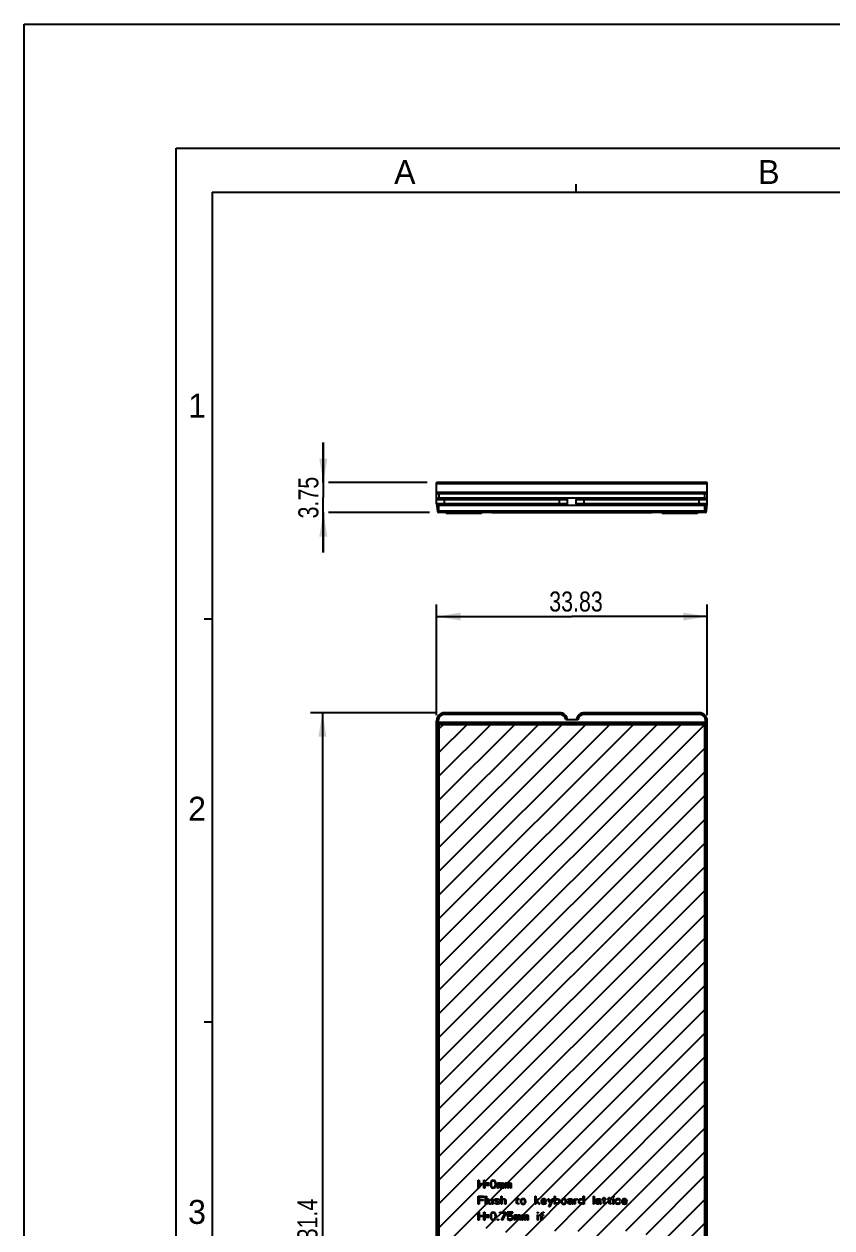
# Model space of a CAD drawing. Header units: millimetres. Extents: x 0 to 420, y 0 to 297.
# Drawn here: x 0 to 101, y 146.5 to 297 of the extents above; entities that cross this region are included whole.
import ezdxf

# ---------------------------------------------------------------- set-up
doc = ezdxf.new("R2010")
doc.units = ezdxf.units.MM
doc.header["$LTSCALE"] = 23.1
doc.layers.get('0').update_dxf_attribs({"linetype": 'CONTINUOUS'})
for name, color, linetype in [('03___PRT_ALL_CURVES', 7, 'CONTINUOUS'), ('06___PRT_ALL_SURFS', 7, 'CONTINUOUS'), ('ASSEM_MEM', 7, 'CONTINUOUS')]:
    doc.layers.add(name, color=color, linetype=linetype)
doc.styles.get("Standard").update_dxf_attribs({"font": 'txt', "width": 0.8})
doc.styles.add('TEXTSTYLE_2', font='txt')
doc.dimstyles.new('DIMSTYLE_1', dxfattribs={"dimtxt": 2.5, "dimasz": 3, "dimexe": 1.5, "dimexo": 1.2, "dimtad": 1, "dimdsep": 46, "dimtxsty": 'STANDARD', "dimblk": '_FILLED', "dimblk1": '_FILLED', "dimblk2": '_FILLED', "dimcen": 0.09, "dimazin": 2, "dimtp": 0.01, "dimtm": 0.01, "dimtfac": 1, "dimtofl": 0, "dimtmove": 0, "dimatfit": 3, "dimldrblk": '_FILLED', "dimfxl": 1, "dimtolj": 1, "dimarcsym": 0})

# ---------------------------------------------------------------- blocks, each defined once
blk = doc.blocks.new('_FILLED')
at = {"color": 0, "linetype": 'BYBLOCK'}
blk.add_solid([(0, 0), (-1, 0.167), (-1, -0.167)], dxfattribs=at)
blk = doc.blocks.new('*D0')
at = {"color": 7, "linetype": 'CONTINUOUS'}
for p, q in [((51.36, 210.9), (35.79, 210.9)), ((37.29, 210.9), (37.29, 145.2)), ((37.29, 79.5), (37.29, 145.2)), ((52.22, 79.5), (35.79, 79.5))]:
    blk.add_line(p, q, dxfattribs=at)
at = {"color": 7, "linetype": 'CONTINUOUS', "xscale": 3, "yscale": 3, "zscale": 3}
for p, rotation in [((37.29, 210.9), 90), ((37.29, 79.5), 270)]:
    blk.add_blockref('_FILLED', p, dxfattribs=dict(at, rotation=rotation))
at = {"color": 7, "linetype": 'CONTINUOUS', "insert": (34.16, 146.8), "char_height": 2.5, "width": 10, "attachment_point": 2, "rotation": 90, "line_spacing_factor": 0.9}
blk.add_mtext('131.4', dxfattribs=at)
blk = doc.blocks.new('*D1')
at = {"color": 7, "linetype": 'CONTINUOUS'}
for p, q in [((51.56, 210.6), (51.56, 224.43)), ((85.38, 210.6), (85.38, 224.43)), ((51.56, 222.93), (68.47, 222.93)), ((85.38, 222.93), (68.47, 222.93))]:
    blk.add_line(p, q, dxfattribs=at)
at = {"color": 7, "linetype": 'CONTINUOUS', "xscale": 3, "yscale": 3, "zscale": 3, "rotation": 180}
blk.add_blockref('_FILLED', (51.56, 222.93), dxfattribs=at)
at = {"color": 7, "linetype": 'CONTINUOUS', "xscale": 3, "yscale": 3, "zscale": 3}
blk.add_blockref('_FILLED', (85.38, 222.93), dxfattribs=at)
at = {"color": 7, "linetype": 'CONTINUOUS', "insert": (68.98, 226.06), "char_height": 2.5, "width": 10, "attachment_point": 2, "line_spacing_factor": 0.9}
blk.add_mtext('33.83', dxfattribs=at)
blk = doc.blocks.new('*D8')
at = {"color": 7, "linetype": 'CONTINUOUS'}
for p, q in [((37.4, 239.68), (37.4, 244.68)), ((37.4, 244.68), (37.4, 237.8)), ((50.36, 239.68), (38.03, 239.68)), ((37.4, 230.93), (37.4, 237.8)), ((37.4, 235.93), (37.4, 230.93)), ((50.66, 235.93), (38.03, 235.93))]:
    blk.add_line(p, q, dxfattribs=at)
at = {"color": 7, "linetype": 'CONTINUOUS', "xscale": 3, "yscale": 3, "zscale": 3}
for p, rotation in [((37.4, 239.68), 270), ((37.4, 235.93), 90)]:
    blk.add_blockref('_FILLED', p, dxfattribs=dict(at, rotation=rotation))
at = {"color": 7, "linetype": 'CONTINUOUS', "insert": (34.28, 237.8), "char_height": 2.5, "width": 8, "attachment_point": 2, "rotation": 90, "line_spacing_factor": 0.9}
blk.add_mtext('3.75', dxfattribs=at)

msp = doc.modelspace()

# ---------------------------------------------------------------- linework, layer by layer
at = {"color": 7, "linetype": 'CONTINUOUS'}
for p, q in [((0, 0), (0, 297)), ((0, 297), (420, 297)), ((19, 15.5), (19, 281.5)), ((19, 281.5), (401, 281.5)), ((69, 276), (69, 277)), ((23.5, 276), (23.5, 21)), ((23.5, 276), (396, 276)), ((85.381, 239.678), (51.556, 239.678)), ((85.381, 239.531), (51.556, 239.531)), ((85.381, 238.424), (51.556, 238.424)), ((23.5, 222.6), (22.5, 222.6)), ((23.5, 172.2), (22.5, 172.2))]:
    msp.add_line(p, q, dxfattribs=at)
at = {"layer": '03___PRT_ALL_CURVES', "color": 7, "linetype": 'CONTINUOUS'}
for p, q in [((85.081, 235.928), (51.856, 235.928)), ((51.852, 209.403), (51.852, 96.603)), ((51.855, 185.137), (76.123, 209.404)), ((51.855, 182.167), (79.093, 209.404)), ((51.855, 179.197), (82.062, 209.404)), ((51.855, 176.227), (85.031, 209.403)), ((51.856, 208.896), (52.367, 209.407)), ((51.856, 205.926), (55.337, 209.407)), ((51.856, 202.956), (58.306, 209.407)), ((85.081, 209.407), (51.856, 209.407)), ((51.856, 199.986), (61.276, 209.406)), ((51.856, 197.017), (64.245, 209.406)), ((51.856, 194.047), (67.215, 209.405)), ((51.856, 191.077), (70.184, 209.405)), ((51.856, 188.107), (73.154, 209.405)), ((85.086, 96.603), (85.086, 209.403)), ((51.855, 173.257), (85.086, 206.488)), ((51.855, 170.287), (85.086, 203.518)), ((51.855, 167.317), (85.086, 200.548)), ((51.855, 164.347), (85.086, 197.578)), ((51.855, 161.377), (85.086, 194.608)), ((51.854, 158.407), (85.086, 191.638)), ((51.854, 155.437), (85.086, 188.668)), ((51.854, 152.467), (85.086, 185.699)), ((51.854, 149.497), (85.086, 182.729)), ((57.59, 152.263), (85.086, 179.759)), ((60.433, 152.137), (85.086, 176.789)), ((61.584, 150.318), (85.086, 173.819)), ((64.248, 150.012), (85.086, 170.849)), ((67.351, 150.145), (85.086, 167.879)), ((69.985, 149.809), (85.086, 164.91)), ((73.612, 150.466), (85.086, 161.94)), ((69.902, 143.786), (85.086, 158.97)), ((75.213, 146.128), (85.086, 156)), ((56.756, 151.466), (56.756, 152.466)), ((56.756, 152.466), (56.881, 152.466)), ((56.881, 152.466), (56.881, 152.062)), ((56.881, 152.062), (57.465, 152.062)), ((57.389, 152.062), (57.465, 152.138)), ((57.465, 152.062), (57.465, 152.466)), ((57.465, 152.466), (57.59, 152.466)), ((57.59, 152.466), (57.59, 151.466)), ((57.756, 152.062), (57.756, 152.147)), ((57.756, 152.147), (58.09, 152.147)), ((58.09, 152.062), (57.756, 152.062)), ((58.09, 152.147), (58.09, 152.062)), ((58.277, 152.169), (58.256, 152.062)), ((58.256, 152.062), (58.256, 151.871)), ((58.298, 152.232), (58.277, 152.169)), ((58.34, 152.318), (58.298, 152.232)), ((58.402, 152.381), (58.34, 152.318)), ((58.381, 152.169), (58.36, 152.041)), ((58.36, 152.041), (58.36, 151.892)), ((58.465, 152.296), (58.381, 152.169)), ((58.506, 152.445), (58.402, 152.381)), ((58.527, 152.339), (58.465, 152.296)), ((58.631, 152.466), (58.506, 152.445)), ((58.631, 152.36), (58.527, 152.339)), ((58.756, 152.445), (58.631, 152.466)), ((58.735, 152.339), (58.631, 152.36)), ((58.798, 152.296), (58.735, 152.339)), ((58.86, 152.381), (58.756, 152.445)), ((58.881, 152.169), (58.798, 152.296)), ((58.923, 152.318), (58.86, 152.381)), ((58.902, 152.041), (58.881, 152.169)), ((58.902, 151.892), (58.902, 152.041)), ((58.965, 152.232), (58.923, 152.318)), ((58.985, 152.169), (58.965, 152.232)), ((59.006, 152.062), (58.985, 152.169)), ((59.006, 151.871), (59.006, 152.062)), ((59.173, 151.466), (59.173, 152.147)), ((59.173, 152.147), (59.277, 152.147)), ((59.277, 152.147), (59.277, 152.083)), ((59.277, 152.083), (59.319, 152.126)), ((59.319, 152.041), (59.277, 151.998)), ((59.319, 152.126), (59.381, 152.147)), ((59.381, 152.062), (59.319, 152.041)), ((59.381, 152.147), (59.465, 152.147)), ((59.423, 152.062), (59.381, 152.062)), ((59.465, 152.041), (59.423, 152.062)), ((59.465, 152.147), (59.527, 152.126)), ((59.485, 152.02), (59.465, 152.041)), ((59.506, 151.977), (59.485, 152.02)), ((59.527, 152.126), (59.59, 152.062)), ((59.59, 152.062), (59.652, 152.126)), ((59.631, 152.02), (59.61, 151.977)), ((59.652, 152.041), (59.631, 152.02)), ((59.652, 152.126), (59.715, 152.147)), ((59.694, 152.062), (59.652, 152.041)), ((59.756, 152.062), (59.694, 152.062)), ((59.715, 152.147), (59.798, 152.147)), ((59.798, 152.041), (59.756, 152.062)), ((59.798, 152.147), (59.86, 152.126)), ((59.819, 152.02), (59.798, 152.041)), ((59.84, 151.977), (59.819, 152.02)), ((59.86, 152.126), (59.902, 152.083)), ((59.902, 152.083), (59.944, 151.977)), ((60.11, 151.466), (60.11, 152.147)), ((60.11, 152.147), (60.215, 152.147)), ((60.215, 152.147), (60.215, 152.083)), ((60.215, 152.083), (60.256, 152.126)), ((60.215, 151.918), (60.359, 152.062)), ((60.256, 152.041), (60.215, 151.998)), ((60.256, 152.126), (60.319, 152.147)), ((60.319, 152.062), (60.256, 152.041)), ((60.319, 152.147), (60.402, 152.147)), ((60.36, 152.062), (60.319, 152.062)), ((60.402, 152.041), (60.36, 152.062)), ((60.402, 152.147), (60.465, 152.126)), ((60.423, 152.02), (60.402, 152.041)), ((60.444, 151.977), (60.423, 152.02)), ((60.465, 152.126), (60.527, 152.062)), ((60.527, 152.062), (60.59, 152.126)), ((60.569, 152.02), (60.548, 151.977)), ((60.59, 152.041), (60.569, 152.02)), ((60.59, 152.126), (60.652, 152.147)), ((60.631, 152.062), (60.59, 152.041)), ((60.694, 152.062), (60.631, 152.062)), ((60.652, 152.147), (60.735, 152.147)), ((60.735, 152.041), (60.694, 152.062)), ((60.735, 152.147), (60.798, 152.126)), ((60.756, 152.02), (60.735, 152.041)), ((60.777, 151.977), (60.756, 152.02)), ((60.798, 152.126), (60.84, 152.083)), ((60.84, 152.083), (60.881, 151.977)), ((77.735, 145.679), (85.086, 153.03)), ((51.854, 146.527), (56.793, 151.466)), ((56.881, 151.466), (56.756, 151.466)), ((56.881, 151.935), (56.881, 151.466)), ((56.881, 151.554), (57.261, 151.935)), ((57.465, 151.935), (56.881, 151.935)), ((57.465, 151.466), (57.465, 151.935)), ((57.59, 151.466), (57.465, 151.466)), ((57.756, 151.807), (57.756, 151.892)), ((57.756, 151.892), (58.09, 151.892)), ((58.09, 151.807), (57.756, 151.807)), ((58.048, 149.751), (59.84, 151.543)), ((58.09, 151.892), (58.09, 151.807)), ((58.256, 151.871), (58.277, 151.764)), ((58.277, 151.764), (58.298, 151.7)), ((58.298, 151.7), (58.34, 151.615)), ((58.34, 151.615), (58.402, 151.552)), ((58.36, 151.892), (58.381, 151.764)), ((58.381, 151.764), (58.465, 151.637)), ((58.402, 151.552), (58.506, 151.488)), ((58.465, 151.637), (58.527, 151.594)), ((58.506, 151.488), (58.631, 151.466)), ((58.527, 151.594), (58.631, 151.573)), ((58.631, 151.573), (58.735, 151.594)), ((58.631, 151.466), (58.756, 151.488)), ((58.735, 151.594), (58.798, 151.637)), ((58.756, 151.488), (58.86, 151.552)), ((58.798, 151.637), (58.881, 151.764)), ((58.86, 151.552), (58.923, 151.615)), ((58.881, 151.764), (58.902, 151.892)), ((58.923, 151.615), (58.965, 151.7)), ((58.965, 151.7), (58.985, 151.764)), ((58.985, 151.764), (59.006, 151.871)), ((59.277, 151.466), (59.173, 151.466)), ((59.277, 151.998), (59.277, 151.466)), ((59.506, 151.466), (59.506, 151.977)), ((59.61, 151.466), (59.506, 151.466)), ((59.61, 151.977), (59.61, 151.466)), ((59.84, 151.466), (59.84, 151.977)), ((59.944, 151.466), (59.84, 151.466)), ((59.944, 151.977), (59.944, 151.466)), ((59.944, 151.647), (60.11, 151.814)), ((60.215, 151.466), (60.11, 151.466)), ((60.215, 151.998), (60.215, 151.466)), ((60.444, 151.466), (60.444, 151.977)), ((60.548, 151.466), (60.444, 151.466)), ((60.548, 151.977), (60.548, 151.466)), ((60.777, 151.466), (60.777, 151.977)), ((60.881, 151.466), (60.777, 151.466)), ((60.881, 151.977), (60.881, 151.466)), ((56.756, 149.466), (56.756, 150.466)), ((56.756, 150.466), (57.506, 150.466)), ((56.881, 149.466), (56.756, 149.466)), ((56.763, 148.466), (57.763, 149.466)), ((56.881, 150.339), (56.881, 150.062)), ((57.506, 150.339), (56.881, 150.339)), ((56.881, 150.062), (57.423, 150.062)), ((56.881, 149.935), (56.881, 149.466)), ((57.423, 149.935), (56.881, 149.935)), ((57.423, 150.062), (57.423, 149.935)), ((57.506, 150.466), (57.506, 150.339)), ((57.673, 149.466), (57.673, 150.466)), ((57.673, 150.466), (57.777, 150.466)), ((57.777, 149.466), (57.673, 149.466)), ((57.777, 150.466), (57.777, 149.466)), ((57.777, 149.48), (57.958, 149.662)), ((57.944, 149.722), (57.944, 150.147)), ((57.944, 150.147), (58.048, 150.147)), ((57.965, 149.637), (57.944, 149.722)), ((57.985, 149.594), (57.965, 149.637)), ((58.048, 149.53), (57.985, 149.594)), ((58.048, 150.147), (58.048, 149.722)), ((58.048, 149.722), (58.069, 149.658)), ((58.11, 149.488), (58.048, 149.53)), ((58.069, 149.658), (58.11, 149.594)), ((58.11, 149.594), (58.194, 149.552)), ((58.194, 149.466), (58.11, 149.488)), ((58.194, 149.552), (58.277, 149.552)), ((58.277, 149.466), (58.194, 149.466)), ((58.277, 149.552), (58.36, 149.573)), ((58.36, 149.488), (58.277, 149.466)), ((58.36, 149.573), (58.423, 149.615)), ((58.402, 149.509), (58.36, 149.488)), ((58.465, 149.573), (58.402, 149.509)), ((58.423, 149.615), (58.465, 149.679)), ((58.465, 149.679), (58.465, 150.147)), ((58.465, 150.147), (58.569, 150.147)), ((58.506, 149.466), (58.465, 149.573)), ((58.61, 149.466), (58.506, 149.466)), ((58.569, 150.147), (58.569, 149.594)), ((58.569, 149.594), (58.59, 149.509)), ((58.59, 149.509), (58.61, 149.466)), ((58.777, 150.02), (58.819, 150.083)), ((58.777, 149.977), (58.777, 150.02)), ((58.819, 149.892), (58.777, 149.977)), ((58.819, 149.552), (58.777, 149.637)), ((58.777, 149.637), (58.881, 149.637)), ((58.819, 150.083), (58.902, 150.126)), ((58.902, 149.828), (58.819, 149.892)), ((58.881, 149.509), (58.819, 149.552)), ((58.902, 150.02), (58.881, 149.977)), ((58.881, 149.977), (58.902, 149.935)), ((58.881, 149.637), (58.902, 149.594)), ((58.944, 149.488), (58.881, 149.509)), ((58.902, 150.126), (59.027, 150.147)), ((58.944, 150.041), (58.902, 150.02)), ((58.902, 149.935), (58.965, 149.892)), ((59.256, 149.722), (58.902, 149.828)), ((58.902, 149.594), (58.944, 149.573)), ((59.027, 150.062), (58.944, 150.041)), ((58.944, 149.573), (59.069, 149.552)), ((59.069, 149.466), (58.944, 149.488)), ((58.965, 149.892), (59.319, 149.786)), ((59.027, 150.147), (59.152, 150.147)), ((59.152, 150.062), (59.027, 150.062)), ((59.069, 149.552), (59.194, 149.552)), ((59.194, 149.466), (59.069, 149.466)), ((59.152, 150.147), (59.277, 150.126)), ((59.277, 150.041), (59.152, 150.062)), ((59.194, 149.552), (59.277, 149.573)), ((59.319, 149.488), (59.194, 149.466)), ((59.319, 149.679), (59.256, 149.722)), ((59.277, 150.126), (59.34, 150.105)), ((59.319, 150.02), (59.277, 150.041)), ((59.277, 149.573), (59.319, 149.594)), ((59.34, 149.977), (59.319, 150.02)), ((59.319, 149.786), (59.402, 149.722)), ((59.34, 149.637), (59.319, 149.679)), ((59.319, 149.594), (59.34, 149.637)), ((59.402, 149.53), (59.319, 149.488)), ((59.34, 150.105), (59.402, 150.062)), ((59.444, 149.977), (59.34, 149.977)), ((59.402, 150.062), (59.444, 149.977)), ((59.402, 149.722), (59.444, 149.637)), ((59.444, 149.594), (59.402, 149.53)), ((59.444, 149.637), (59.444, 149.594)), ((59.61, 149.466), (59.61, 150.466)), ((59.61, 150.466), (59.715, 150.466)), ((59.715, 149.466), (59.61, 149.466)), ((59.715, 150.466), (59.715, 150.041)), ((59.715, 150.041), (59.756, 150.083)), ((59.756, 149.998), (59.715, 149.956)), ((59.715, 149.956), (59.715, 149.466)), ((59.733, 148.466), (61.36, 150.094)), ((59.756, 150.083), (59.819, 150.126)), ((59.819, 150.041), (59.756, 149.998)), ((59.819, 150.126), (59.902, 150.147)), ((59.902, 150.062), (59.819, 150.041)), ((59.902, 150.147), (59.985, 150.147)), ((59.985, 150.041), (59.902, 150.062)), ((59.985, 150.147), (60.048, 150.126)), ((60.027, 150.02), (59.985, 150.041)), ((60.069, 149.977), (60.027, 150.02)), ((60.048, 150.126), (60.11, 150.083)), ((60.09, 149.892), (60.069, 149.977)), ((60.09, 149.466), (60.09, 149.892)), ((60.194, 149.466), (60.09, 149.466)), ((60.11, 150.083), (60.152, 150.041)), ((60.152, 150.041), (60.173, 149.998)), ((60.173, 149.998), (60.194, 149.892)), ((60.194, 149.892), (60.194, 149.466)), ((61.36, 150.062), (61.36, 150.147)), ((61.36, 150.147), (61.527, 150.147)), ((61.527, 150.062), (61.36, 150.062)), ((61.414, 150.147), (61.527, 150.261)), ((61.527, 150.147), (61.527, 150.318)), ((61.527, 150.318), (61.631, 150.318)), ((61.527, 149.637), (61.527, 150.062)), ((61.569, 149.552), (61.527, 149.637)), ((61.631, 149.509), (61.569, 149.552)), ((61.631, 150.318), (61.631, 150.147)), ((61.631, 150.147), (61.86, 150.147)), ((61.631, 150.062), (61.631, 149.679)), ((61.86, 150.062), (61.631, 150.062)), ((61.631, 149.679), (61.652, 149.615)), ((61.694, 149.488), (61.631, 149.509)), ((61.652, 149.615), (61.715, 149.573)), ((61.819, 149.466), (61.694, 149.488)), ((61.715, 149.573), (61.819, 149.552)), ((61.819, 149.552), (61.819, 149.466)), ((61.86, 150.147), (61.86, 150.062)), ((62.048, 149.935), (62.027, 149.849)), ((62.027, 149.849), (62.027, 149.764)), ((62.027, 149.764), (62.069, 149.615)), ((62.069, 149.998), (62.048, 149.935)), ((62.11, 150.062), (62.069, 149.998)), ((62.069, 149.615), (62.11, 149.552)), ((62.152, 150.105), (62.11, 150.062)), ((62.11, 149.552), (62.152, 149.509)), ((62.152, 149.935), (62.131, 149.849)), ((62.131, 149.849), (62.131, 149.764)), ((62.131, 149.764), (62.152, 149.679)), ((62.194, 150.126), (62.152, 150.105)), ((62.194, 149.998), (62.152, 149.935)), ((62.152, 149.679), (62.194, 149.615)), ((62.152, 149.509), (62.194, 149.488)), ((62.277, 150.147), (62.194, 150.126)), ((62.235, 150.041), (62.194, 149.998)), ((62.194, 149.615), (62.235, 149.573)), ((62.194, 149.488), (62.277, 149.466)), ((62.319, 150.062), (62.235, 150.041)), ((62.235, 149.573), (62.319, 149.552)), ((62.444, 150.147), (62.277, 150.147)), ((62.277, 149.466), (62.444, 149.466)), ((62.402, 150.062), (62.319, 150.062)), ((62.319, 149.552), (62.402, 149.552)), ((62.363, 148.127), (63.86, 149.624)), ((62.485, 150.041), (62.402, 150.062)), ((62.402, 149.552), (62.485, 149.573)), ((62.527, 150.126), (62.444, 150.147)), ((62.444, 149.466), (62.527, 149.488)), ((62.527, 149.998), (62.485, 150.041)), ((62.485, 149.573), (62.527, 149.615)), ((62.569, 150.105), (62.527, 150.126)), ((62.569, 149.935), (62.527, 149.998)), ((62.527, 149.615), (62.569, 149.679)), ((62.527, 149.488), (62.569, 149.509)), ((62.61, 150.062), (62.569, 150.105)), ((62.59, 149.849), (62.569, 149.935)), ((62.569, 149.679), (62.59, 149.764)), ((62.569, 149.509), (62.61, 149.552)), ((62.59, 149.764), (62.59, 149.849)), ((62.652, 149.998), (62.61, 150.062)), ((62.61, 149.552), (62.652, 149.615)), ((62.673, 149.935), (62.652, 149.998)), ((62.652, 149.615), (62.694, 149.764)), ((62.694, 149.849), (62.673, 149.935)), ((62.694, 149.764), (62.694, 149.849)), ((63.86, 149.466), (63.86, 150.466)), ((63.86, 150.466), (63.965, 150.466)), ((63.965, 149.466), (63.86, 149.466)), ((63.965, 150.466), (63.965, 149.828)), ((63.965, 149.828), (64.235, 150.147)), ((64.069, 149.807), (63.965, 149.7)), ((63.965, 149.7), (63.965, 149.466)), ((64.319, 149.466), (64.069, 149.807)), ((64.36, 150.147), (64.131, 149.871)), ((64.131, 149.871), (64.444, 149.466)), ((64.235, 150.147), (64.36, 150.147)), ((64.444, 149.466), (64.319, 149.466)), ((64.631, 149.935), (64.61, 149.807)), ((64.61, 149.807), (64.631, 149.679)), ((64.673, 150.02), (64.631, 149.935)), ((64.631, 149.679), (64.673, 149.594)), ((64.715, 150.062), (64.673, 150.02)), ((64.673, 149.594), (64.715, 149.552)), ((64.777, 150.105), (64.715, 150.062)), ((64.715, 149.764), (64.715, 149.807)), ((64.715, 149.807), (65.277, 149.807)), ((64.735, 149.7), (64.715, 149.764)), ((64.715, 149.552), (64.777, 149.509)), ((64.735, 149.913), (64.756, 149.956)), ((64.735, 149.892), (64.735, 149.913)), ((65.173, 149.892), (64.735, 149.892)), ((64.756, 149.658), (64.735, 149.7)), ((64.735, 147.529), (66.673, 149.466)), ((64.756, 149.956), (64.819, 150.02)), ((64.819, 149.594), (64.756, 149.658)), ((64.84, 150.126), (64.777, 150.105)), ((64.777, 149.509), (64.84, 149.488)), ((64.819, 150.02), (64.86, 150.041)), ((64.86, 149.573), (64.819, 149.594)), ((64.965, 150.147), (64.84, 150.126)), ((64.84, 149.488), (64.965, 149.466)), ((64.86, 150.041), (64.944, 150.062)), ((64.944, 149.552), (64.86, 149.573)), ((64.944, 150.062), (65.069, 150.041)), ((65.09, 149.573), (64.944, 149.552)), ((65.09, 150.126), (64.965, 150.147)), ((64.965, 149.466), (65.11, 149.488)), ((65.069, 150.041), (65.131, 149.998)), ((65.194, 150.062), (65.09, 150.126)), ((65.152, 149.615), (65.09, 149.573)), ((65.11, 149.488), (65.194, 149.53)), ((65.131, 149.998), (65.173, 149.935)), ((65.173, 149.679), (65.152, 149.615)), ((65.173, 149.935), (65.173, 149.892)), ((65.277, 149.679), (65.173, 149.679)), ((65.256, 149.977), (65.194, 150.062)), ((65.194, 149.53), (65.256, 149.594)), ((65.277, 149.892), (65.256, 149.977)), ((65.256, 149.594), (65.277, 149.679)), ((65.277, 149.807), (65.277, 149.892)), ((65.735, 149.552), (65.444, 150.147)), ((65.444, 150.147), (65.569, 150.147)), ((65.569, 150.147), (65.798, 149.7)), ((65.569, 149.126), (65.735, 149.552)), ((65.694, 149.126), (65.569, 149.126)), ((66.11, 150.147), (65.694, 149.126)), ((65.798, 149.7), (65.985, 150.147)), ((65.985, 150.147), (66.11, 150.147)), ((66.277, 149.466), (66.277, 150.466)), ((66.277, 150.466), (66.381, 150.466)), ((66.381, 149.466), (66.277, 149.466)), ((66.323, 146.147), (69.642, 149.466)), ((66.381, 150.466), (66.381, 150.02)), ((66.381, 150.02), (66.402, 150.062)), ((66.381, 149.913), (66.423, 149.977)), ((66.381, 149.7), (66.381, 149.913)), ((66.423, 149.637), (66.381, 149.7)), ((66.381, 149.594), (66.381, 149.466)), ((66.402, 149.552), (66.381, 149.594)), ((66.402, 150.062), (66.444, 150.105)), ((66.444, 149.509), (66.402, 149.552)), ((66.423, 149.977), (66.485, 150.02)), ((66.485, 149.594), (66.423, 149.637)), ((66.444, 150.105), (66.485, 150.126)), ((66.485, 149.488), (66.444, 149.509)), ((66.485, 150.126), (66.569, 150.147)), ((66.485, 150.02), (66.569, 150.041)), ((66.569, 149.573), (66.485, 149.594)), ((66.569, 149.466), (66.485, 149.488)), ((66.569, 150.147), (66.694, 150.147)), ((66.569, 150.041), (66.694, 150.041)), ((66.652, 149.573), (66.569, 149.573)), ((66.694, 149.466), (66.569, 149.466)), ((66.735, 149.594), (66.652, 149.573)), ((66.694, 150.147), (66.777, 150.126)), ((66.694, 150.041), (66.777, 149.998)), ((66.777, 149.488), (66.694, 149.466)), ((66.798, 149.637), (66.735, 149.594)), ((66.777, 150.126), (66.84, 150.083)), ((66.777, 149.998), (66.819, 149.935)), ((66.84, 149.53), (66.777, 149.488)), ((66.84, 149.743), (66.798, 149.637)), ((66.819, 149.935), (66.84, 149.871)), ((66.84, 150.083), (66.902, 150.02)), ((66.84, 149.871), (66.84, 149.743)), ((66.923, 149.637), (66.84, 149.53)), ((66.902, 150.02), (66.923, 149.977)), ((66.923, 149.977), (66.944, 149.892)), ((66.944, 149.722), (66.923, 149.637)), ((66.944, 149.738), (67.128, 149.922)), ((66.944, 149.892), (66.944, 149.722)), ((67.131, 149.935), (67.11, 149.849)), ((67.11, 149.849), (67.11, 149.764)), ((67.11, 149.764), (67.152, 149.615)), ((67.152, 149.998), (67.131, 149.935)), ((67.194, 150.062), (67.152, 149.998)), ((67.152, 149.615), (67.194, 149.552)), ((67.235, 150.105), (67.194, 150.062)), ((67.194, 149.552), (67.235, 149.509)), ((67.235, 149.935), (67.215, 149.849)), ((67.215, 149.849), (67.215, 149.764)), ((67.215, 149.764), (67.235, 149.679)), ((67.277, 150.126), (67.235, 150.105)), ((67.277, 149.998), (67.235, 149.935)), ((67.235, 149.679), (67.277, 149.615)), ((67.235, 149.509), (67.277, 149.488)), ((67.36, 150.147), (67.277, 150.126)), ((67.319, 150.041), (67.277, 149.998)), ((67.277, 149.615), (67.319, 149.573)), ((67.277, 149.488), (67.36, 149.466)), ((67.402, 150.062), (67.319, 150.041)), ((67.319, 149.573), (67.402, 149.552)), ((67.527, 150.147), (67.36, 150.147)), ((67.36, 149.466), (67.527, 149.466)), ((67.485, 150.062), (67.402, 150.062)), ((67.402, 149.552), (67.485, 149.552)), ((67.569, 150.041), (67.485, 150.062)), ((67.485, 149.552), (67.569, 149.573)), ((67.61, 150.126), (67.527, 150.147)), ((67.527, 149.466), (67.61, 149.488)), ((67.61, 149.998), (67.569, 150.041)), ((67.569, 149.573), (67.61, 149.615)), ((67.652, 150.105), (67.61, 150.126)), ((67.652, 149.935), (67.61, 149.998)), ((67.61, 149.615), (67.652, 149.679)), ((67.61, 149.488), (67.652, 149.509)), ((67.694, 150.062), (67.652, 150.105)), ((67.673, 149.849), (67.652, 149.935)), ((67.652, 149.679), (67.673, 149.764)), ((67.652, 149.509), (67.694, 149.552)), ((67.673, 149.764), (67.673, 149.849)), ((67.735, 149.998), (67.694, 150.062)), ((67.694, 149.552), (67.735, 149.615)), ((67.756, 149.935), (67.735, 149.998)), ((67.735, 149.615), (67.777, 149.764)), ((67.777, 149.849), (67.756, 149.935)), ((67.777, 149.764), (67.777, 149.849)), ((67.944, 150.02), (67.965, 150.062)), ((67.944, 149.977), (67.944, 150.02)), ((68.048, 149.977), (67.944, 149.977)), ((67.944, 149.722), (67.985, 149.807)), ((67.944, 149.658), (67.944, 149.722)), ((67.965, 149.573), (67.944, 149.658)), ((67.965, 150.062), (68.006, 150.105)), ((68.027, 149.509), (67.965, 149.573)), ((67.985, 149.807), (68.027, 149.849)), ((68.006, 150.105), (68.048, 150.126)), ((68.027, 149.849), (68.11, 149.892)), ((68.069, 149.488), (68.027, 149.509)), ((68.048, 150.126), (68.194, 150.147)), ((68.069, 150.02), (68.048, 149.977)), ((68.048, 149.679), (68.069, 149.743)), ((68.048, 149.637), (68.048, 149.679)), ((68.069, 149.594), (68.048, 149.637)), ((68.11, 150.041), (68.069, 150.02)), ((68.069, 149.743), (68.11, 149.786)), ((68.152, 149.552), (68.069, 149.594)), ((68.152, 149.466), (68.069, 149.488)), ((68.194, 150.062), (68.11, 150.041)), ((68.11, 149.892), (68.235, 149.913)), ((68.11, 149.786), (68.152, 149.807)), ((68.152, 149.807), (68.235, 149.828)), ((68.277, 149.552), (68.152, 149.552)), ((68.277, 149.466), (68.152, 149.466)), ((68.194, 150.147), (68.319, 150.147)), ((68.319, 150.062), (68.194, 150.062)), ((68.235, 149.913), (68.465, 149.913)), ((68.235, 149.828), (68.465, 149.828)), ((68.381, 149.594), (68.277, 149.552)), ((68.381, 149.488), (68.277, 149.466)), ((68.319, 150.147), (68.444, 150.126)), ((68.402, 150.041), (68.319, 150.062)), ((68.444, 149.658), (68.381, 149.594)), ((68.444, 149.53), (68.381, 149.488)), ((68.444, 150.02), (68.402, 150.041)), ((68.444, 150.126), (68.506, 150.083)), ((68.465, 149.977), (68.444, 150.02)), ((68.465, 149.7), (68.444, 149.658)), ((68.465, 149.573), (68.444, 149.53)), ((68.465, 149.913), (68.465, 149.977)), ((68.465, 149.828), (68.465, 149.7)), ((68.485, 149.509), (68.465, 149.573)), ((68.506, 149.466), (68.485, 149.509)), ((68.506, 150.083), (68.548, 150.041)), ((68.61, 149.466), (68.506, 149.466)), ((68.548, 150.041), (68.569, 149.977)), ((68.569, 149.977), (68.569, 149.637)), ((68.569, 149.637), (68.59, 149.53)), ((68.59, 149.53), (68.61, 149.466)), ((68.777, 149.466), (68.777, 150.147)), ((68.777, 150.147), (68.881, 150.147)), ((68.881, 149.466), (68.777, 149.466)), ((68.881, 150.147), (68.881, 150.02)), ((68.881, 150.02), (68.923, 150.062)), ((68.944, 149.977), (68.881, 149.892)), ((68.881, 149.892), (68.881, 149.466)), ((68.923, 150.062), (68.985, 150.105)), ((69.027, 150.02), (68.944, 149.977)), ((68.985, 150.105), (69.048, 150.126)), ((69.152, 150.041), (69.027, 150.02)), ((69.048, 150.126), (69.152, 150.147)), ((69.152, 150.147), (69.152, 150.041)), ((69.242, 146.096), (72.627, 149.481)), ((69.319, 149.892), (69.34, 149.977)), ((69.319, 149.722), (69.319, 149.892)), ((69.34, 149.637), (69.319, 149.722)), ((69.34, 149.977), (69.36, 150.02)), ((69.36, 149.594), (69.34, 149.637)), ((69.36, 150.02), (69.423, 150.083)), ((69.423, 149.53), (69.36, 149.594)), ((69.423, 150.083), (69.485, 150.126)), ((69.423, 149.871), (69.444, 149.935)), ((69.423, 149.743), (69.423, 149.871)), ((69.465, 149.637), (69.423, 149.743)), ((69.485, 149.488), (69.423, 149.53)), ((69.444, 149.935), (69.485, 149.998)), ((69.527, 149.594), (69.465, 149.637)), ((69.485, 150.126), (69.569, 150.147)), ((69.485, 149.998), (69.569, 150.041)), ((69.569, 149.466), (69.485, 149.488)), ((69.61, 149.573), (69.527, 149.594)), ((69.569, 150.147), (69.694, 150.147)), ((69.569, 150.041), (69.694, 150.041)), ((69.694, 149.466), (69.569, 149.466)), ((69.694, 149.573), (69.61, 149.573)), ((69.694, 150.147), (69.777, 150.126)), ((69.694, 150.041), (69.777, 150.02)), ((69.777, 149.594), (69.694, 149.573)), ((69.777, 149.488), (69.694, 149.466)), ((69.768, 149.592), (69.881, 149.705)), ((69.777, 150.126), (69.819, 150.105)), ((69.777, 150.02), (69.84, 149.977)), ((69.84, 149.637), (69.777, 149.594)), ((69.819, 149.509), (69.777, 149.488)), ((69.819, 150.105), (69.86, 150.062)), ((69.86, 149.552), (69.819, 149.509)), ((69.84, 149.977), (69.881, 149.913)), ((69.881, 149.7), (69.84, 149.637)), ((69.86, 150.062), (69.881, 150.02)), ((69.881, 149.594), (69.86, 149.552)), ((69.881, 150.02), (69.881, 150.466)), ((69.881, 150.466), (69.985, 150.466)), ((69.881, 149.913), (69.881, 149.7)), ((69.881, 149.466), (69.881, 149.594)), ((69.985, 149.466), (69.881, 149.466)), ((69.985, 150.466), (69.985, 149.466)), ((71.152, 149.466), (71.152, 150.466)), ((71.152, 150.466), (71.256, 150.466)), ((71.256, 149.466), (71.152, 149.466)), ((71.256, 150.466), (71.256, 149.466)), ((71.423, 150.02), (71.444, 150.062)), ((71.423, 149.977), (71.423, 150.02)), ((71.527, 149.977), (71.423, 149.977)), ((71.423, 149.722), (71.465, 149.807)), ((71.423, 149.658), (71.423, 149.722)), ((71.444, 149.573), (71.423, 149.658)), ((71.444, 150.062), (71.485, 150.105)), ((71.506, 149.509), (71.444, 149.573)), ((71.465, 149.807), (71.506, 149.849)), ((71.485, 150.105), (71.527, 150.126)), ((71.506, 149.849), (71.59, 149.892)), ((71.548, 149.488), (71.506, 149.509)), ((71.527, 150.126), (71.673, 150.147)), ((71.548, 150.02), (71.527, 149.977)), ((71.527, 149.679), (71.548, 149.743)), ((71.527, 149.637), (71.527, 149.679)), ((71.548, 149.594), (71.527, 149.637)), ((71.59, 150.041), (71.548, 150.02)), ((71.548, 149.743), (71.59, 149.786)), ((71.631, 149.552), (71.548, 149.594)), ((71.631, 149.466), (71.548, 149.488)), ((71.673, 150.062), (71.59, 150.041)), ((71.59, 149.892), (71.715, 149.913)), ((71.59, 149.786), (71.631, 149.807)), ((71.631, 149.807), (71.715, 149.828)), ((71.756, 149.552), (71.631, 149.552)), ((71.756, 149.466), (71.631, 149.466)), ((71.673, 150.147), (71.798, 150.147)), ((71.798, 150.062), (71.673, 150.062)), ((71.715, 149.913), (71.944, 149.913)), ((71.715, 149.828), (71.944, 149.828)), ((71.86, 149.594), (71.756, 149.552)), ((71.86, 149.488), (71.756, 149.466)), ((71.798, 150.147), (71.923, 150.126)), ((71.881, 150.041), (71.798, 150.062)), ((71.923, 149.658), (71.86, 149.594)), ((71.923, 149.53), (71.86, 149.488)), ((71.923, 150.02), (71.881, 150.041)), ((71.923, 150.126), (71.985, 150.083)), ((71.944, 149.977), (71.923, 150.02)), ((71.944, 149.7), (71.923, 149.658)), ((71.944, 149.573), (71.923, 149.53)), ((71.944, 149.913), (71.944, 149.977)), ((71.944, 149.828), (71.944, 149.7)), ((71.965, 149.509), (71.944, 149.573)), ((71.985, 149.466), (71.965, 149.509)), ((71.985, 150.083), (72.027, 150.041)), ((72.09, 149.466), (71.985, 149.466)), ((72.027, 150.041), (72.048, 149.977)), ((72.048, 149.977), (72.048, 149.637)), ((72.048, 149.637), (72.069, 149.53)), ((72.069, 149.53), (72.09, 149.466)), ((72.256, 150.062), (72.256, 150.147)), ((72.256, 150.147), (72.423, 150.147)), ((72.423, 150.062), (72.256, 150.062)), ((72.423, 150.147), (72.423, 150.318)), ((72.423, 150.318), (72.527, 150.318)), ((72.423, 149.637), (72.423, 150.062)), ((72.465, 149.552), (72.423, 149.637)), ((72.527, 149.509), (72.465, 149.552)), ((72.527, 150.318), (72.527, 150.147)), ((72.527, 150.147), (72.756, 150.147)), ((72.527, 150.062), (72.527, 149.679)), ((72.756, 150.062), (72.527, 150.062)), ((72.527, 149.679), (72.548, 149.615)), ((72.59, 149.488), (72.527, 149.509)), ((72.548, 149.615), (72.61, 149.573)), ((72.715, 149.466), (72.59, 149.488)), ((72.61, 149.573), (72.715, 149.552)), ((72.7, 149.554), (73.09, 149.944)), ((72.715, 149.552), (72.715, 149.466)), ((72.756, 150.147), (72.756, 150.062)), ((72.923, 150.062), (72.923, 150.147)), ((72.923, 150.147), (73.09, 150.147)), ((73.09, 150.062), (72.923, 150.062)), ((73.09, 150.147), (73.09, 150.318)), ((73.09, 150.318), (73.194, 150.318)), ((73.09, 149.637), (73.09, 150.062)), ((73.131, 149.552), (73.09, 149.637)), ((73.194, 149.509), (73.131, 149.552)), ((73.194, 150.318), (73.194, 150.147)), ((73.194, 150.147), (73.423, 150.147)), ((73.194, 150.048), (73.208, 150.062)), ((73.194, 150.062), (73.194, 149.679)), ((73.423, 150.062), (73.194, 150.062)), ((73.194, 149.679), (73.215, 149.615)), ((73.256, 149.488), (73.194, 149.509)), ((73.215, 149.615), (73.277, 149.573)), ((73.381, 149.466), (73.256, 149.488)), ((73.277, 149.573), (73.381, 149.552)), ((73.293, 150.147), (73.59, 150.444)), ((73.381, 149.552), (73.381, 149.466)), ((73.423, 150.147), (73.423, 150.062)), ((73.59, 150.36), (73.59, 150.466)), ((73.59, 150.466), (73.694, 150.466)), ((73.694, 150.36), (73.59, 150.36)), ((73.59, 149.466), (73.59, 150.147)), ((73.59, 150.147), (73.694, 150.147)), ((73.694, 149.466), (73.59, 149.466)), ((73.694, 150.466), (73.694, 150.36)), ((73.694, 150.147), (73.694, 149.466)), ((73.881, 149.935), (73.86, 149.807)), ((73.86, 149.807), (73.881, 149.679)), ((73.923, 150.02), (73.881, 149.935)), ((73.881, 149.679), (73.923, 149.594)), ((73.965, 150.062), (73.923, 150.02)), ((73.923, 149.594), (73.965, 149.552)), ((74.027, 150.105), (73.965, 150.062)), ((73.965, 149.828), (73.985, 149.913)), ((73.965, 149.764), (73.965, 149.828)), ((74.006, 149.658), (73.965, 149.764)), ((73.965, 149.552), (74.027, 149.509)), ((73.985, 149.913), (74.006, 149.956)), ((74.006, 149.956), (74.069, 150.02)), ((74.069, 149.594), (74.006, 149.658)), ((74.09, 150.126), (74.027, 150.105)), ((74.027, 149.509), (74.09, 149.488)), ((74.069, 150.02), (74.11, 150.041)), ((74.194, 149.552), (74.069, 149.594)), ((74.215, 150.147), (74.09, 150.126)), ((74.09, 149.488), (74.215, 149.466)), ((74.11, 150.041), (74.194, 150.062)), ((74.194, 150.062), (74.34, 150.041)), ((74.34, 149.573), (74.194, 149.552)), ((74.36, 150.126), (74.215, 150.147)), ((74.215, 149.466), (74.36, 149.488)), ((74.34, 150.041), (74.402, 149.998)), ((74.402, 149.615), (74.34, 149.573)), ((74.444, 150.083), (74.36, 150.126)), ((74.36, 149.488), (74.444, 149.53)), ((74.402, 149.998), (74.423, 149.935)), ((74.423, 149.679), (74.402, 149.615)), ((74.423, 149.935), (74.527, 149.935)), ((74.527, 149.679), (74.423, 149.679)), ((74.506, 150.02), (74.444, 150.083)), ((74.444, 149.53), (74.506, 149.594)), ((74.527, 149.935), (74.506, 150.02)), ((74.506, 149.594), (74.527, 149.679)), ((74.715, 149.935), (74.694, 149.807)), ((74.694, 149.807), (74.715, 149.679)), ((74.756, 150.02), (74.715, 149.935)), ((74.715, 149.679), (74.756, 149.594)), ((74.798, 150.062), (74.756, 150.02)), ((74.756, 149.594), (74.798, 149.552)), ((74.86, 150.105), (74.798, 150.062)), ((74.798, 149.807), (75.36, 149.807)), ((74.798, 149.764), (74.798, 149.807)), ((74.819, 149.7), (74.798, 149.764)), ((74.798, 149.552), (74.86, 149.509)), ((74.819, 149.913), (74.84, 149.956)), ((74.819, 149.892), (74.819, 149.913)), ((75.256, 149.892), (74.819, 149.892)), ((74.84, 149.658), (74.819, 149.7)), ((74.84, 149.956), (74.902, 150.02)), ((74.902, 149.594), (74.84, 149.658)), ((74.923, 150.126), (74.86, 150.105)), ((74.86, 149.509), (74.923, 149.488)), ((74.902, 150.02), (74.944, 150.041)), ((74.944, 149.573), (74.902, 149.594)), ((75.048, 150.147), (74.923, 150.126)), ((74.923, 149.488), (75.048, 149.466)), ((74.944, 150.041), (75.027, 150.062)), ((75.027, 149.552), (74.944, 149.573)), ((75.027, 150.062), (75.152, 150.041)), ((75.173, 149.573), (75.027, 149.552)), ((75.173, 150.126), (75.048, 150.147)), ((75.048, 149.466), (75.194, 149.488)), ((75.152, 150.041), (75.215, 149.998)), ((75.277, 150.062), (75.173, 150.126)), ((75.235, 149.615), (75.173, 149.573)), ((75.194, 149.488), (75.277, 149.53)), ((75.215, 149.998), (75.256, 149.935)), ((75.256, 149.679), (75.235, 149.615)), ((75.256, 149.935), (75.256, 149.892)), ((75.36, 149.679), (75.256, 149.679)), ((75.34, 149.977), (75.277, 150.062)), ((75.277, 149.53), (75.34, 149.594)), ((75.36, 149.892), (75.34, 149.977)), ((75.34, 149.594), (75.36, 149.679)), ((75.36, 149.807), (75.36, 149.892)), ((78.705, 143.679), (85.086, 150.06)), ((51.854, 143.557), (56.756, 148.46)), ((56.756, 147.466), (56.756, 148.466)), ((56.756, 148.466), (56.881, 148.466)), ((56.881, 148.466), (56.881, 148.062)), ((56.881, 148.062), (57.465, 148.062)), ((56.881, 147.935), (56.881, 147.466)), ((57.465, 147.935), (56.881, 147.935)), ((57.465, 148.062), (57.465, 148.466)), ((57.465, 148.466), (57.59, 148.466)), ((57.465, 147.466), (57.465, 147.935)), ((57.59, 148.466), (57.59, 147.466)), ((57.756, 148.062), (57.756, 148.147)), ((57.756, 148.147), (58.09, 148.147)), ((58.09, 148.062), (57.756, 148.062)), ((57.756, 147.807), (57.756, 147.892)), ((57.756, 147.892), (58.09, 147.892)), ((58.09, 147.807), (57.756, 147.807)), ((58.09, 148.147), (58.09, 148.062)), ((58.09, 147.892), (58.09, 147.807)), ((58.277, 148.169), (58.256, 148.062)), ((58.256, 148.062), (58.256, 147.871)), ((58.256, 147.871), (58.277, 147.764)), ((58.298, 148.232), (58.277, 148.169)), ((58.277, 147.764), (58.298, 147.7)), ((58.34, 148.318), (58.298, 148.232)), ((58.298, 147.7), (58.34, 147.615)), ((58.402, 148.381), (58.34, 148.318)), ((58.34, 147.615), (58.402, 147.552)), ((58.381, 148.169), (58.36, 148.041)), ((58.36, 148.041), (58.36, 147.892)), ((58.36, 147.892), (58.381, 147.764)), ((58.465, 148.296), (58.381, 148.169)), ((58.381, 147.764), (58.465, 147.637)), ((58.506, 148.445), (58.402, 148.381)), ((58.402, 147.552), (58.506, 147.488)), ((58.527, 148.339), (58.465, 148.296)), ((58.465, 147.637), (58.527, 147.594)), ((58.631, 148.466), (58.506, 148.445)), ((58.631, 148.36), (58.527, 148.339)), ((58.527, 147.594), (58.631, 147.573)), ((58.756, 148.445), (58.631, 148.466)), ((58.735, 148.339), (58.631, 148.36)), ((58.631, 147.573), (58.735, 147.594)), ((58.798, 148.296), (58.735, 148.339)), ((58.735, 147.594), (58.798, 147.637)), ((58.86, 148.381), (58.756, 148.445)), ((58.756, 147.488), (58.86, 147.552)), ((58.881, 148.169), (58.798, 148.296)), ((58.798, 147.637), (58.881, 147.764)), ((58.923, 148.318), (58.86, 148.381)), ((58.86, 147.552), (58.923, 147.615)), ((58.902, 148.041), (58.881, 148.169)), ((58.881, 147.764), (58.902, 147.892)), ((58.902, 147.892), (58.902, 148.041)), ((58.965, 148.232), (58.923, 148.318)), ((58.923, 147.615), (58.965, 147.7)), ((58.962, 147.696), (59.627, 148.36)), ((58.985, 148.169), (58.965, 148.232)), ((58.965, 147.7), (58.985, 147.764)), ((59.006, 148.062), (58.985, 148.169)), ((58.985, 147.764), (59.006, 147.871)), ((59.006, 147.871), (59.006, 148.062)), ((59.173, 147.466), (59.173, 147.573)), ((59.173, 147.573), (59.277, 147.573)), ((59.277, 147.573), (59.277, 147.466)), ((59.444, 148.36), (59.444, 148.466)), ((59.444, 148.466), (60.194, 148.466)), ((60.069, 148.36), (59.444, 148.36)), ((59.652, 147.466), (60.069, 148.36)), ((60.194, 148.36), (59.777, 147.466)), ((60.194, 148.466), (60.194, 148.36)), ((60.36, 148.466), (60.36, 147.913)), ((61.069, 148.466), (60.36, 148.466)), ((60.36, 147.913), (60.506, 147.913)), ((60.36, 147.722), (60.402, 147.637)), ((60.485, 147.722), (60.36, 147.722)), ((60.402, 147.637), (60.465, 147.552)), ((60.465, 148.02), (60.465, 148.36)), ((60.465, 148.36), (61.069, 148.36)), ((60.569, 148.083), (60.465, 148.02)), ((60.465, 147.552), (60.569, 147.488)), ((60.527, 147.637), (60.485, 147.722)), ((60.506, 147.913), (60.59, 147.977)), ((60.59, 147.594), (60.527, 147.637)), ((60.673, 148.105), (60.569, 148.083)), ((60.59, 147.977), (60.673, 147.998)), ((60.673, 147.573), (60.59, 147.594)), ((60.798, 148.105), (60.673, 148.105)), ((60.673, 147.998), (60.798, 147.998)), ((60.798, 147.573), (60.673, 147.573)), ((60.902, 148.083), (60.798, 148.105)), ((60.798, 147.998), (60.881, 147.977)), ((60.881, 147.594), (60.798, 147.573)), ((60.881, 147.977), (60.944, 147.935)), ((60.944, 147.637), (60.881, 147.594)), ((61.006, 148.02), (60.902, 148.083)), ((60.902, 147.488), (61.006, 147.552)), ((60.944, 147.935), (60.985, 147.871)), ((60.985, 147.7), (60.944, 147.637)), ((60.985, 147.871), (61.006, 147.807)), ((61.006, 147.764), (60.985, 147.7)), ((61.069, 147.935), (61.006, 148.02)), ((61.006, 147.807), (61.006, 147.764)), ((61.006, 147.552), (61.069, 147.637)), ((61.069, 148.36), (61.069, 148.466)), ((61.11, 147.828), (61.069, 147.935)), ((61.069, 147.637), (61.11, 147.743)), ((61.11, 147.743), (61.11, 147.828)), ((61.277, 147.466), (61.277, 148.147)), ((61.277, 148.147), (61.381, 148.147)), ((61.381, 148.147), (61.381, 148.083)), ((61.381, 148.083), (61.423, 148.126)), ((61.423, 148.041), (61.381, 147.998)), ((61.381, 147.998), (61.381, 147.466)), ((61.423, 148.126), (61.485, 148.147)), ((61.485, 148.062), (61.423, 148.041)), ((61.485, 148.147), (61.569, 148.147)), ((61.527, 148.062), (61.485, 148.062)), ((61.569, 148.041), (61.527, 148.062)), ((61.569, 148.147), (61.631, 148.126)), ((61.59, 148.02), (61.569, 148.041)), ((61.61, 147.977), (61.59, 148.02)), ((61.61, 147.466), (61.61, 147.977)), ((61.631, 148.126), (61.694, 148.062)), ((61.694, 148.062), (61.756, 148.126)), ((61.735, 148.02), (61.715, 147.977)), ((61.715, 147.977), (61.715, 147.466)), ((61.715, 147.478), (61.944, 147.707)), ((61.756, 148.041), (61.735, 148.02)), ((61.756, 148.126), (61.819, 148.147)), ((61.798, 148.062), (61.756, 148.041)), ((61.86, 148.062), (61.798, 148.062)), ((61.819, 148.147), (61.902, 148.147)), ((61.902, 148.041), (61.86, 148.062)), ((61.902, 148.147), (61.965, 148.126)), ((61.923, 148.02), (61.902, 148.041)), ((61.944, 147.977), (61.923, 148.02)), ((61.944, 147.466), (61.944, 147.977)), ((61.965, 148.126), (62.006, 148.083)), ((62.006, 148.083), (62.048, 147.977)), ((62.048, 147.812), (62.215, 147.978)), ((62.048, 147.977), (62.048, 147.466)), ((62.215, 147.466), (62.215, 148.147)), ((62.215, 148.147), (62.319, 148.147)), ((62.319, 148.147), (62.319, 148.083)), ((62.319, 148.083), (62.36, 148.126)), ((62.36, 148.041), (62.319, 147.998)), ((62.319, 147.998), (62.319, 147.466)), ((62.36, 148.126), (62.423, 148.147)), ((62.423, 148.062), (62.36, 148.041)), ((62.423, 148.147), (62.506, 148.147)), ((62.465, 148.062), (62.423, 148.062)), ((62.506, 148.041), (62.465, 148.062)), ((62.506, 148.147), (62.569, 148.126)), ((62.527, 148.02), (62.506, 148.041)), ((62.548, 147.977), (62.527, 148.02)), ((62.548, 147.466), (62.548, 147.977)), ((62.569, 148.126), (62.631, 148.062)), ((62.631, 148.062), (62.694, 148.126)), ((62.673, 148.02), (62.652, 147.977)), ((62.652, 147.977), (62.652, 147.466)), ((62.694, 148.041), (62.673, 148.02)), ((62.694, 148.126), (62.756, 148.147)), ((62.735, 148.062), (62.694, 148.041)), ((62.798, 148.062), (62.735, 148.062)), ((62.756, 148.147), (62.84, 148.147)), ((62.84, 148.041), (62.798, 148.062)), ((62.84, 148.147), (62.902, 148.126)), ((62.86, 148.02), (62.84, 148.041)), ((62.881, 147.977), (62.86, 148.02)), ((62.881, 147.466), (62.881, 147.977)), ((62.902, 148.126), (62.944, 148.083)), ((62.944, 148.083), (62.985, 147.977)), ((62.985, 147.977), (62.985, 147.466)), ((64.152, 148.36), (64.152, 148.466)), ((64.152, 148.466), (64.256, 148.466)), ((64.256, 148.36), (64.152, 148.36)), ((64.152, 147.466), (64.152, 148.147)), ((64.152, 148.147), (64.256, 148.147)), ((64.256, 148.466), (64.256, 148.36)), ((64.256, 148.147), (64.256, 147.466)), ((64.423, 148.062), (64.423, 148.147)), ((64.423, 148.147), (64.631, 148.147)), ((64.631, 148.062), (64.423, 148.062)), ((64.631, 148.275), (64.652, 148.339)), ((64.631, 148.147), (64.631, 148.275)), ((64.631, 147.466), (64.631, 148.062)), ((64.652, 148.339), (64.694, 148.403)), ((64.694, 148.403), (64.777, 148.445)), ((64.756, 148.318), (64.735, 148.254)), ((64.735, 148.254), (64.735, 148.147)), ((64.735, 148.147), (64.923, 148.147)), ((64.735, 148.062), (64.735, 147.466)), ((64.923, 148.062), (64.735, 148.062)), ((64.798, 148.36), (64.756, 148.318)), ((64.777, 148.445), (64.881, 148.466)), ((64.84, 148.381), (64.798, 148.36)), ((64.965, 148.403), (64.84, 148.381)), ((64.881, 148.466), (64.965, 148.466)), ((64.923, 148.147), (64.923, 148.062)), ((64.965, 148.466), (64.965, 148.403)), ((56.881, 147.466), (56.756, 147.466)), ((57.59, 147.466), (57.465, 147.466)), ((57.733, 146.466), (58.754, 147.487)), ((58.506, 147.488), (58.631, 147.466)), ((58.631, 147.466), (58.756, 147.488)), ((59.277, 147.466), (59.173, 147.466)), ((59.777, 147.466), (59.652, 147.466)), ((60.217, 145.98), (61.703, 147.466)), ((60.569, 147.488), (60.673, 147.466)), ((60.673, 147.466), (60.798, 147.466)), ((60.798, 147.466), (60.902, 147.488)), ((61.381, 147.466), (61.277, 147.466)), ((61.353, 144.147), (64.673, 147.466)), ((61.715, 147.466), (61.61, 147.466)), ((62.048, 147.466), (61.944, 147.466)), ((62.319, 147.466), (62.215, 147.466)), ((62.652, 147.466), (62.548, 147.466)), ((62.985, 147.466), (62.881, 147.466)), ((64.256, 147.466), (64.152, 147.466)), ((64.735, 147.466), (64.631, 147.466)), ((80.123, 142.127), (85.086, 147.091))]:
    msp.add_line(p, q, dxfattribs=at)
at = {"layer": '06___PRT_ALL_SURFS', "color": 7, "linetype": 'CONTINUOUS'}
for p, q in [((51.556, 237.028), (51.556, 239.678)), ((85.381, 237.028), (85.381, 239.678)), ((85.381, 238.278), (51.556, 238.278)), ((51.856, 238.278), (51.856, 237.778)), ((85.081, 237.778), (85.081, 238.278)), ((51.756, 237.778), (51.556, 237.578)), ((51.556, 237.578), (67.919, 237.578)), ((51.556, 237.028), (51.653, 236.107)), ((51.756, 236.828), (51.556, 237.028)), ((67.919, 237.028), (51.556, 237.028)), ((51.756, 237.778), (85.181, 237.778)), ((85.181, 236.828), (51.756, 236.828)), ((51.856, 235.928), (51.856, 236.828)), ((52.556, 236.828), (52.556, 237.778)), ((66.924, 236.828), (66.924, 237.778)), ((67.718, 237.778), (67.919, 237.578)), ((67.919, 237.028), (67.718, 236.828)), ((67.919, 237.028), (67.919, 237.578)), ((69.019, 237.578), (69.22, 237.778)), ((69.019, 237.578), (85.381, 237.578)), ((69.019, 237.028), (69.019, 237.578)), ((85.381, 237.028), (69.019, 237.028)), ((69.22, 236.828), (69.019, 237.028)), ((70.014, 236.828), (70.014, 237.778)), ((84.381, 236.828), (84.381, 237.778)), ((85.081, 235.928), (85.081, 236.828)), ((85.181, 237.778), (85.381, 237.578)), ((85.181, 236.828), (85.381, 237.028)), ((85.285, 236.107), (85.381, 237.028)), ((85.285, 236.107), (51.653, 236.107)), ((85.086, 235.928), (51.852, 235.928)), ((85.281, 236.086), (85.285, 236.107)), ((52.556, 210.703), (52.556, 210.903)), ((66.924, 210.903), (52.556, 210.903)), ((66.924, 210.703), (66.924, 210.903)), ((70.014, 210.703), (70.014, 210.903)), ((84.381, 210.903), (70.014, 210.903)), ((84.381, 210.703), (84.381, 210.903)), ((51.556, 95.803), (51.556, 209.903)), ((51.756, 209.903), (51.556, 209.903)), ((51.556, 209.403), (51.852, 209.403)), ((51.653, 209.403), (51.653, 95.803)), ((51.756, 209.903), (51.756, 209.664)), ((51.852, 209.407), (51.852, 95.799)), ((85.086, 209.407), (51.852, 209.407)), ((51.856, 209.407), (51.856, 209.682)), ((85.081, 209.682), (51.856, 209.682)), ((85.081, 209.606), (51.856, 209.606)), ((66.924, 210.703), (52.556, 210.703)), ((69.22, 210.003), (67.718, 210.003)), ((84.381, 210.703), (70.014, 210.703)), ((85.081, 209.407), (85.081, 209.682)), ((85.086, 95.799), (85.086, 209.407)), ((85.086, 209.403), (85.381, 209.403)), ((85.181, 209.664), (85.181, 209.903)), ((85.181, 209.903), (85.381, 209.903)), ((85.285, 95.803), (85.285, 209.403)), ((85.381, 95.803), (85.381, 209.903))]:
    msp.add_line(p, q, dxfattribs=at)
msp.add_lwpolyline([(67.718, 210.003), (67.656, 210.225), (67.534, 210.421), (67.361, 210.573), (67.152, 210.67), (66.924, 210.703)], dxfattribs=at)
for centre, radius, start, end in [((51.852, 236.128), 0.2, 186, 270), ((85.086, 236.128), 0.2, 270, 354), ((52.556, 209.903), 1, 90, 180), ((66.924, 209.903), 1, 5.73917, 90), ((70.014, 209.903), 1, 90, 174.26083), ((84.381, 209.903), 1, 0, 90), ((51.856, 209.403), 0.203, 90, 180), ((52.556, 209.903), 0.8, 90, 180), ((51.856, 209.403), 0.279, 90, 111.00502), ((70.014, 209.903), 0.8, 90, 172.81924), ((84.381, 209.903), 0.8, 0, 90), ((85.081, 209.403), 0.279, 68.99498, 90), ((85.081, 209.403), 0.203, 0, 90)]:
    msp.add_arc(centre, radius, start, end, dxfattribs=at)
for centre, start_param, end_param in [((51.828, 209.403), 1.8372002, 3.1415927), ((85.11, 209.403), 0, 1.3043925)]:
    msp.add_ellipse(centre, major_axis=(0.271, 0), ratio=0.9944612, start_param=start_param, end_param=end_param, dxfattribs=at)
at = {"layer": 'ASSEM_MEM', "color": 7, "linetype": 'CONTINUOUS'}
for p, q in [((52.769, 235.928), (52.769, 235.828)), ((57.169, 235.828), (52.769, 235.828)), ((57.169, 235.928), (57.169, 235.828)), ((58.469, 235.928), (58.469, 235.878)), ((78.469, 235.878), (58.469, 235.878)), ((60.337, 235.928), (60.337, 235.878)), ((61.325, 235.928), (61.325, 235.878)), ((75.613, 235.878), (75.613, 235.928)), ((76.601, 235.878), (76.601, 235.928)), ((78.469, 235.928), (78.469, 235.878)), ((79.769, 235.928), (79.769, 235.828)), ((84.169, 235.828), (79.769, 235.828)), ((84.169, 235.928), (84.169, 235.828))]:
    msp.add_line(p, q, dxfattribs=at)

# ---------------------------------------------------------------- texts
at = {"color": 7, "linetype": 'CONTINUOUS', "char_height": 3, "width": 3, "attachment_point": 1, "line_spacing_factor": 0.9, "style": 'TEXTSTYLE_2'}
for s, insert in [('A', (46.25, 280)), ('B', (91.75, 280)), ('1', (20.5, 250.8)), ('2', (20.5, 200.4)), ('3', (20.5, 150))]:
    msp.add_mtext(s, dxfattribs=dict(at, insert=insert))

# ---------------------------------------------------------------- dimensions: what is measured, and where the dimension line sits
at = {"color": 7, "linetype": 'CONTINUOUS'}
for base, p1, p2, picture, middle in [((37.401, 235.928), (51.556, 239.678), (51.856, 235.928), '*D8', (37.401, 237.865)), ((37.287, 79.503), (52.556, 210.903), (53.419, 79.503), '*D0', (37.287, 147.108))]:
    dim = msp.add_linear_dim(base=base, p1=p1, p2=p2, angle=270, dimstyle='DIMSTYLE_1', dxfattribs=at)
    dim.commit()
    dim.dimension.update_dxf_attribs({"geometry": picture, "text_midpoint": middle, "dimtype": 160})
dim = msp.add_linear_dim(base=(85.381364627, 222.933851131), p1=(51.556364627, 209.403108391), p2=(85.381364627, 209.403108391), dimstyle='DIMSTYLE_1', dxfattribs=at)
dim.commit()
dim.dimension.update_dxf_attribs({"geometry": '*D1', "text_midpoint": (69.044565582, 222.933851131), "dimtype": 160})

doc.saveas('drawing.dxf')
